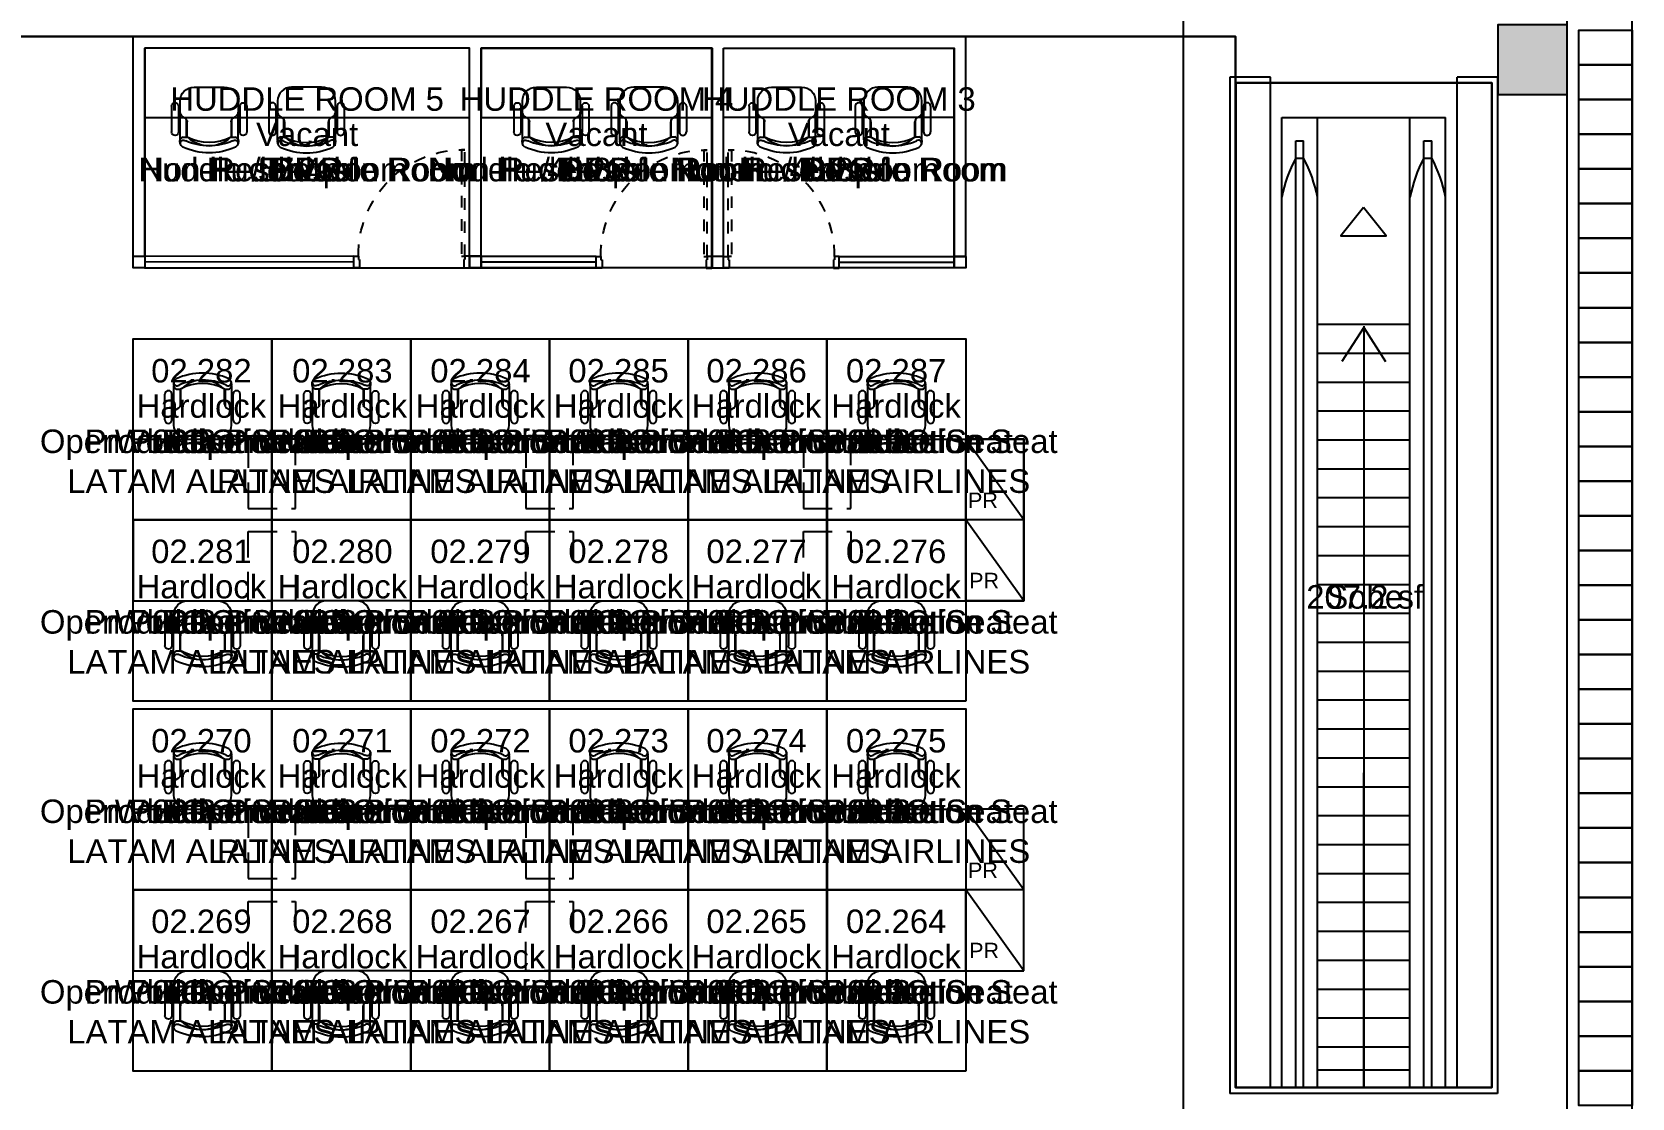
# Model space of a CAD drawing. Header units: metres. Extents: x 249.2 to 324.9, y -97.6 to -23.3.
# Drawn here: x 260.08 to 273.91, y -46.41 to -37.19 of the extents above; entities that cross this region are included whole.
import ezdxf
from ezdxf.enums import TextEntityAlignment as Align

# ---------------------------------------------------------------- set-up
doc = ezdxf.new("R2010")
doc.units = ezdxf.units.M
doc.linetypes.add('ACC BH AltaVila -2PAV$0$HIDDEN', pattern=[0.375, 0.25, -0.125])
doc.linetypes.add('ACC BH AltaVila -2PAV$0$HIDDEN2', pattern=[0.1875, 0.125, -0.0625])
for name, color, linetype in [('ACC BH AltaVila -2PAV$0$252', 7, 'Continuous'), ('ACC BH AltaVila -2PAV$0$DGS', 7, 'Continuous'), ('ACC BH AltaVila -2PAV$0$DPT', 7, 'Continuous'), ('ACC BH AltaVila -2PAV$0$MBN', 7, 'Continuous'), ('ACC BH AltaVila -2PAV$0$PLR', 7, 'Continuous'), ('ACC BH AltaVila -2PAV$0$PRJ', 7, 'ACC BH AltaVila -2PAV$0$HIDDEN2'), ('EC1 Area Names', 220, 'Continuous'), ('EC1 Area Polygons', 30, 'Continuous'), ('EC1 Area Square Footages', 7, 'Continuous'), ('EC1 Space Function Descs', 7, 'Continuous'), ('EC1 Space Names', 7, 'Continuous'), ('EC1 Space Numbers', 140, 'Continuous'), ('EC1 Space Polygons', 6, 'Continuous'), ('EC1 Space Project', 7, 'Continuous'), ('EC1 Space Square Footages', 7, 'Continuous'), ('EC1 Space Status Descs', 7, 'Continuous'), ('EC1 Space Type Descs', 7, 'Continuous'), ('EC1 Tenant Names', 7, 'Continuous'), ('EC1 UDA Design Capacity', 7, 'Continuous'), ('EC1 UDA Is Secured', 7, 'Continuous'), ('EC1 Zone Polygons', 4, 'Continuous'), ('TX2', 7, 'Continuous'), ('Z70', 7, 'Continuous')]:
    doc.layers.add(name, color=color, linetype=linetype)
doc.styles.add('EC1 LABELS', font='arial.ttf', dxfattribs={"height": 0.2})
doc.styles.add('STYLE1', font='arial.ttf')

# ---------------------------------------------------------------- blocks, each defined once
blk = doc.blocks.new('ACC BH AltaVila -2PAV$0$CAD')
for p, q in [((16.5, 32.5), (38.8, 32.5)), ((21.8, 25), (12, 25)), ((16.5, 26.5), (38.8, 26.5)), ((45.7, 25), (21.8, 25)), ((26.8, 20.8), (25.2, 23.2)), ((43.2, 19.5), (28.2, 19.5)), ((43.2, 19), (30.1, 19)), ((43.2, 22.7), (43.2, 19)), ((0, 13), (0, -13)), ((12, -25), (21.8, -25)), ((16.5, -26.5), (38.8, -26.5)), ((45.7, -25), (21.8, -25)), ((25.2, -23.2), (26.8, -20.8)), ((43.2, -19.5), (28.2, -19.5)), ((30.1, -19), (43.2, -19)), ((43.2, -19), (43.2, -22.7)), ((16.5, -32.5), (38.8, -32.5))]:
    blk.add_line(p, q)
for centre, radius, start, end in [((16.5, 29.5), 3, 90, 270), ((38.8, 29.5), 3, 270, 90), ((12, 13), 12, 90, 180), ((21.8, 21), 4, 33.6901, 90), ((30.1, 23), 4, 213.6901, 270), ((47.2, 20.8), 4.47, 121.9392, 155.6213), ((44.2, 22.4), 0.999, 152.2765, 180), ((44.2, 19.2), 0.999, 180, 208.086), ((47.2, 20.8), 4.47, 204.3787, 219.8839), ((8.1, 0), 39.9, 331.5569, 28.4431), ((24.9, 0), 26.1, 316.4961, 43.5039), ((47.4, 19.7), 5.58, 33.8625, 116.9558), ((47.4, 19.7), 5.58, 107.4075, 116.9558), ((48.7, 22.1), 2.82, 68.9328, 219.9139), ((1.9, 0), 49, 335.57, 24.43), ((1.9, 0), 55, 335.57, 24.43), ((12, -13), 12, 180, 270), ((16.5, -29.5), 3, 90, 270), ((21.8, -21), 4, 270, 326.3099), ((30.1, -23), 4, 90, 146.3099), ((38.8, -29.5), 3, 270, 90), ((47.2, -20.8), 4.47, 140.1161, 155.6213), ((44.2, -19.2), 0.999, 151.914, 180), ((44.2, -22.4), 0.999, 180, 207.7235), ((47.2, -20.8), 4.47, 204.3787, 238.0608), ((47.4, -19.7), 5.58, 243.0442, 326.1375), ((48.7, -22.1), 2.82, 140.0861, 291.0672)]:
    blk.add_arc(centre, radius, start, end)
blk = doc.blocks.new('ACC BH AltaVila -2PAV$0$CAD10')
for p, q in [((-25, -11.2), (-25, -35.1)), ((-22.7, -13.8), (-19, -13.8)), ((-19.5, -13.8), (-19.5, -28.8)), ((-19, -13.8), (-19, -26.9)), ((19, -13.8), (22.7, -13.8)), ((19, -26.9), (19, -13.8)), ((19.5, -13.8), (19.5, -28.8)), ((25, -11.2), (25, -35.1)), ((-32.5, -40.5), (-32.5, -18.2)), ((-26.5, -40.5), (-26.5, -18.2)), ((26.5, -40.5), (26.5, -18.2)), ((32.5, -40.5), (32.5, -18.2)), ((-25, -35.1), (-25, -45)), ((-20.8, -30.2), (-23.2, -31.8)), ((23.2, -31.8), (20.8, -30.2)), ((25, -45), (25, -35.1)), ((-13, -57), (13, -57))]:
    blk.add_line(p, q)
for centre, radius, start, end in [((-19.7, -9.6), 5.59, 123.8625, 206.9558), ((-19.7, -9.6), 5.59, 197.4075, 206.9558), ((-22.1, -8.2), 2.82, 158.9328, 309.9139), ((-20.8, -9.7), 4.48, 211.9392, 245.6213), ((-22.5, -12.8), 1, 242.2765, 270), ((0, -55.1), 55.1, 65.57, 114.43), ((0, -55.1), 49.1, 65.57, 114.43), ((-19.3, -12.8), 1, 270, 298.086), ((0, -48.9), 39.9, 61.5569, 118.4431), ((-20.8, -9.7), 4.48, 294.3787, 309.8839), ((0, -32.1), 26.1, 46.4961, 133.5039), ((20.8, -9.7), 4.48, 230.1161, 245.6213), ((19.3, -12.8), 1, 241.914, 270), ((22.1, -8.2), 2.82, 230.0861, 21.0672), ((22.5, -12.8), 1, 270, 297.7235), ((20.8, -9.7), 4.48, 294.3787, 328.0608), ((19.7, -9.6), 5.59, 333.0442, 56.1375), ((-29.5, -18.2), 3, 0, 180), ((-23, -26.9), 4, 303.6901, 0), ((23, -26.9), 4, 180, 236.3099), ((29.5, -18.2), 3, 0, 180), ((-29.5, -40.5), 3, 180, 0), ((-21, -35.1), 4, 123.6901, 180), ((21, -35.1), 4, 0, 56.3099), ((29.5, -40.5), 3, 180, 0), ((-13, -45), 12, 180, 270), ((13, -45), 12, 270, 0)]:
    blk.add_arc(centre, radius, start, end)
blk = doc.blocks.new('ACC BH AltaVila -2PAV$0$PT 90 BT 10')
at = {"color": 2}
blk.add_lwpolyline([(96.4, -6944.2), (99.4, -6944.2), (99.4, -6945.2), (106.4, -6945.2), (106.4, -6940.2), (96.4, -6940.2), (96.4, -6944.2)], dxfattribs=at)
for points in [[(4.4, -7033.2), (96.4, -7033.2), (96.4, -7036.2), (4.4, -7036.2)], [(96.4, -7036.2), (99.4, -7036.2), (99.4, -7035.2), (106.4, -7035.2), (106.4, -7040.2), (96.4, -7040.2)]]:
    blk.add_lwpolyline(points, close=True, dxfattribs=at)
at = {"color": 1}
blk.add_arc((94.9, -7034.7), 90.5, 89.0283, 180.9717, dxfattribs=at)
blk = doc.blocks.new('ACC BH AltaVila -2PAV$0$dajkdajkf')
at = {"layer": 'ACC BH AltaVila -2PAV$0$PLR'}
h = blk.add_hatch(color=256, dxfattribs=at)
h.dxf.hatch_style = 1
h.paths.add_polyline_path([(79892.9, -86655.6), (79952.9, -86655.6), (79952.9, -86595.6), (79892.9, -86595.6)])
blk.add_lwpolyline([(79892.9, -86655.6), (79952.9, -86655.6), (79952.9, -86595.6), (79892.9, -86595.6)], close=True, dxfattribs=at)

msp = doc.modelspace()

# ---------------------------------------------------------------- linework, layer by layer
at = {"layer": 'ACC BH AltaVila -2PAV$0$252', "linetype": 'Continuous'}
for p, q in [((270.437, -37.58), (270.437, -46.37)), ((270.787, -37.58), (270.437, -37.58)), ((270.787, -37.63), (270.787, -37.58)), ((272.402, -37.63), (272.402, -37.58)), ((272.752, -37.58), (272.402, -37.58)), ((272.752, -37.58), (272.752, -46.37)), ((270.487, -37.63), (270.487, -46.32)), ((270.787, -37.63), (270.487, -37.63)), ((270.787, -43.92), (270.787, -37.63)), ((272.402, -43.261), (272.402, -37.63)), ((272.702, -37.63), (272.402, -37.63)), ((272.702, -37.63), (272.702, -46.32)), ((272.702, -37.63), (272.702, -46.32)), ((272.702, -37.63), (272.702, -46.32)), ((270.787, -43.92), (270.787, -37.987)), ((270.887, -43.879), (270.887, -37.93)), ((270.887, -37.93), (272.302, -37.93)), ((271.194, -43.753), (271.194, -37.93)), ((271.994, -43.427), (271.994, -37.93)), ((272.302, -43.302), (272.302, -37.93)), ((271.007, -43.83), (271.007, -38.13)), ((271.007, -38.13), (271.074, -38.13)), ((271.074, -43.802), (271.074, -38.13)), ((272.114, -43.378), (272.114, -38.13)), ((272.114, -38.13), (272.182, -38.13)), ((272.182, -43.351), (272.182, -38.13)), ((271.007, -38.28), (271.074, -38.28)), ((272.114, -38.28), (272.182, -38.28)), ((271.594, -39.744), (271.405, -40.04)), ((271.594, -39.734), (271.594, -43.607)), ((271.594, -39.744), (271.783, -40.04)), ((270.787, -43.92), (270.787, -40.877)), ((270.787, -43.92), (270.787, -40.877)), ((270.887, -43.879), (270.887, -40.877)), ((271.007, -43.83), (271.007, -40.877)), ((271.074, -43.802), (271.074, -40.877)), ((271.194, -43.753), (271.194, -40.877)), ((271.594, -40.894), (271.594, -43.607)), ((271.994, -43.427), (271.994, -40.877)), ((272.114, -43.378), (272.114, -40.877)), ((272.182, -43.351), (272.182, -40.877)), ((272.302, -43.302), (272.302, -40.877)), ((272.402, -43.261), (272.402, -40.877)), ((272.402, -46.32), (272.402, -43.261)), ((272.402, -46.32), (272.402, -43.261)), ((271.994, -46.32), (271.994, -43.427)), ((271.994, -46.32), (271.994, -43.427)), ((272.114, -46.32), (272.114, -43.378)), ((272.114, -46.32), (272.114, -43.378)), ((272.182, -46.32), (272.182, -43.351)), ((272.182, -46.32), (272.182, -43.351)), ((272.302, -46.32), (272.302, -43.302)), ((272.302, -46.32), (272.302, -43.302)), ((271.594, -46.32), (271.594, -43.597)), ((271.594, -43.607), (271.594, -46.32)), ((271.007, -46.32), (271.007, -43.83)), ((271.007, -46.32), (271.007, -43.83)), ((271.074, -46.32), (271.074, -43.802)), ((271.074, -46.32), (271.074, -43.802)), ((271.194, -46.32), (271.194, -43.753)), ((270.787, -46.264), (270.787, -43.92)), ((270.787, -46.254), (270.787, -43.92)), ((270.787, -46.32), (270.787, -43.92)), ((270.787, -46.32), (270.787, -43.92)), ((270.887, -46.32), (270.887, -43.879)), ((270.887, -46.322), (270.887, -43.879)), ((272.702, -46.32), (270.487, -46.32)), ((272.702, -46.32), (270.487, -46.32)), ((270.787, -46.32), (270.787, -46.254)), ((270.787, -46.32), (270.787, -46.264)), ((270.887, -46.32), (270.887, -46.32)), ((272.752, -46.37), (270.437, -46.37)), ((272.752, -46.37), (270.437, -46.37))]:
    msp.add_line(p, q, dxfattribs=at)
at = {"layer": 'ACC BH AltaVila -2PAV$0$252'}
msp.add_line((270.787, -37.63), (272.402, -37.63), dxfattribs=at)
msp.add_lwpolyline([(273.454, -47.974), (273.914, -47.974), (273.914, -32.974), (273.454, -32.974)], dxfattribs=at)
for points in [[(273.914, -37.474), (273.454, -37.474), (273.454, -37.174), (273.914, -37.174)], [(273.914, -37.774), (273.454, -37.774), (273.454, -37.474), (273.914, -37.474)], [(273.914, -38.074), (273.454, -38.074), (273.454, -37.774), (273.914, -37.774)], [(273.914, -38.374), (273.454, -38.374), (273.454, -38.074), (273.914, -38.074)], [(273.914, -38.674), (273.454, -38.674), (273.454, -38.374), (273.914, -38.374)], [(271.592, -38.707), (271.396, -38.952), (271.788, -38.952)], [(273.914, -38.974), (273.454, -38.974), (273.454, -38.674), (273.914, -38.674)], [(273.914, -39.274), (273.454, -39.274), (273.454, -38.974), (273.914, -38.974)], [(273.914, -39.574), (273.454, -39.574), (273.454, -39.274), (273.914, -39.274)], [(273.914, -39.874), (273.454, -39.874), (273.454, -39.574), (273.914, -39.574)], [(273.914, -40.174), (273.454, -40.174), (273.454, -39.874), (273.914, -39.874)], [(273.914, -40.474), (273.454, -40.474), (273.454, -40.174), (273.914, -40.174)], [(273.914, -40.774), (273.454, -40.774), (273.454, -40.474), (273.914, -40.474)], [(273.914, -41.074), (273.454, -41.074), (273.454, -40.774), (273.914, -40.774)], [(273.914, -41.374), (273.454, -41.374), (273.454, -41.074), (273.914, -41.074)], [(273.914, -41.674), (273.454, -41.674), (273.454, -41.374), (273.914, -41.374)], [(273.914, -41.974), (273.454, -41.974), (273.454, -41.674), (273.914, -41.674)], [(273.914, -42.274), (273.454, -42.274), (273.454, -41.974), (273.914, -41.974)], [(273.914, -42.574), (273.454, -42.574), (273.454, -42.274), (273.914, -42.274)], [(273.914, -42.874), (273.454, -42.874), (273.454, -42.574), (273.914, -42.574)], [(273.914, -43.174), (273.454, -43.174), (273.454, -42.874), (273.914, -42.874)], [(273.914, -43.474), (273.454, -43.474), (273.454, -43.174), (273.914, -43.174)], [(273.914, -43.774), (273.454, -43.774), (273.454, -43.474), (273.914, -43.474)], [(273.914, -44.074), (273.454, -44.074), (273.454, -43.774), (273.914, -43.774)], [(273.914, -44.374), (273.454, -44.374), (273.454, -44.074), (273.914, -44.074)], [(273.914, -44.674), (273.454, -44.674), (273.454, -44.374), (273.914, -44.374)], [(273.914, -44.974), (273.454, -44.974), (273.454, -44.674), (273.914, -44.674)], [(273.914, -45.274), (273.454, -45.274), (273.454, -44.974), (273.914, -44.974)], [(273.914, -45.574), (273.454, -45.574), (273.454, -45.274), (273.914, -45.274)], [(273.914, -45.874), (273.454, -45.874), (273.454, -45.574), (273.914, -45.574)], [(273.914, -46.174), (273.454, -46.174), (273.454, -45.874), (273.914, -45.874)], [(273.914, -46.474), (273.454, -46.474), (273.454, -46.174), (273.914, -46.174)]]:
    msp.add_lwpolyline(points, close=True, dxfattribs=at)
at = {"layer": 'ACC BH AltaVila -2PAV$0$252', "linetype": 'Continuous'}
for points in [[(271.194, -39.717), (271.994, -39.717)], [(271.194, -39.967), (271.994, -39.967)], [(271.194, -40.217), (271.994, -40.217)], [(271.194, -40.467), (271.994, -40.467)], [(271.194, -40.717), (271.994, -40.717)], [(271.194, -40.967), (271.994, -40.967)], [(271.194, -41.217), (271.994, -41.217)], [(271.194, -41.467), (271.994, -41.467)], [(271.194, -41.717), (271.994, -41.717)], [(271.194, -41.967), (271.994, -41.967)], [(271.194, -42.217), (271.994, -42.217)], [(271.194, -42.467), (271.994, -42.467)], [(271.194, -42.717), (271.994, -42.717)], [(271.194, -42.967), (271.994, -42.967)], [(271.194, -43.217), (271.994, -43.217)], [(271.194, -43.467), (271.896, -43.467)], [(271.896, -43.467), (271.994, -43.467)], [(271.194, -43.717), (271.283, -43.717)], [(271.194, -43.717), (271.283, -43.717)], [(271.194, -43.717), (271.994, -43.717)], [(271.194, -43.967), (271.994, -43.967)], [(271.194, -44.217), (271.994, -44.217)], [(271.194, -44.467), (271.994, -44.467)], [(271.194, -44.717), (271.994, -44.717)], [(271.194, -44.967), (271.994, -44.967)], [(271.194, -45.217), (271.994, -45.217)], [(271.194, -45.467), (271.994, -45.467)], [(271.194, -45.717), (271.994, -45.717)], [(271.194, -45.967), (271.994, -45.967)], [(271.194, -46.167), (271.994, -46.167)]]:
    msp.add_lwpolyline(points, dxfattribs=at)
for centre, start, end in [((272.054, -38.841), 151.8063, 169.206), ((270.026, -38.841), 10.794, 28.1937), ((273.162, -38.841), 151.8063, 169.206), ((271.134, -38.841), 10.794, 28.1937)]:
    msp.add_arc(centre, 1.189, start, end, dxfattribs=at)
at = {"layer": 'ACC BH AltaVila -2PAV$0$DGS'}
for p, q in [((260.954, -39.128), (260.954, -37.229)), ((260.954, -37.229), (263.354, -37.229)), ((262.754, -37.33), (261.054, -37.33)), ((261.054, -39.128), (261.054, -37.33)), ((263.354, -37.229), (268.154, -37.229)), ((263.862, -37.33), (263.354, -37.33)), ((263.862, -39.128), (263.862, -37.33)), ((263.962, -39.128), (263.963, -37.33)), ((264.861, -37.33), (263.963, -37.33)), ((265.958, -37.33), (263.963, -37.33)), ((265.958, -39.13), (265.958, -37.33)), ((266.058, -39.13), (266.058, -37.33)), ((266.058, -37.33), (268.054, -37.33)), ((266.058, -37.33), (268.054, -37.33)), ((268.054, -39.13), (268.054, -37.33)), ((268.154, -39.13), (268.154, -37.229)), ((268.154, -39.13), (268.054, -39.13))]:
    msp.add_line(p, q, dxfattribs=at)
msp.add_lwpolyline([(270.034, -36.84), (270.034, -47.03), (273.354, -47.03), (273.354, -35.83), (270.034, -35.83), (270.034, -35.95)], dxfattribs=at)
at = {"layer": 'ACC BH AltaVila -2PAV$0$DPT'}
for p, q in [((262.862, -39.178), (261.054, -39.18)), ((264.958, -39.18), (263.963, -39.18)), ((267.058, -39.18), (268.054, -39.18))]:
    msp.add_line(p, q, dxfattribs=at)
for points in [[(260.954, -39.128), (261.054, -39.128), (261.054, -39.228), (260.954, -39.228)], [(261.054, -39.23), (262.862, -39.228), (262.862, -39.128), (261.054, -39.13)], [(263.862, -39.128), (263.962, -39.128), (263.962, -39.228), (263.862, -39.228)], [(263.962, -39.128), (263.862, -39.128), (263.862, -39.228), (263.962, -39.228)], [(263.963, -39.23), (264.958, -39.23), (264.958, -39.13), (263.963, -39.13)], [(266.058, -39.13), (265.958, -39.13), (265.958, -39.23), (266.058, -39.23)], [(268.054, -39.23), (267.058, -39.23), (267.058, -39.13), (268.054, -39.13)], [(268.054, -39.13), (268.154, -39.13), (268.154, -39.23), (268.054, -39.23)]]:
    msp.add_lwpolyline(points, close=True, dxfattribs=at)
at = {"layer": 'ACC BH AltaVila -2PAV$0$MBN'}
for p, q in [((268.654, -41.41), (268.154, -40.71)), ((268.654, -41.41), (268.154, -41.41)), ((268.654, -42.11), (268.154, -41.41)), ((268.654, -44.61), (268.154, -43.91)), ((268.654, -44.61), (268.154, -44.61)), ((268.654, -45.31), (268.154, -44.61))]:
    msp.add_line(p, q, dxfattribs=at)
for points in [[(263.862, -37.33), (261.054, -37.33), (261.054, -37.93), (263.862, -37.93)], [(265.958, -37.33), (263.963, -37.33), (263.963, -37.93), (265.958, -37.93)], [(266.058, -37.33), (268.054, -37.33), (268.054, -37.93), (266.058, -37.93)], [(262.154, -40.71), (262.154, -41.41), (260.954, -41.41), (260.954, -40.71)], [(262.154, -40.71), (262.154, -41.41), (263.354, -41.41), (263.354, -40.71)], [(264.554, -40.71), (264.554, -41.41), (263.354, -41.41), (263.354, -40.71)], [(265.754, -40.71), (265.754, -41.41), (264.554, -41.41), (264.554, -40.71)], [(266.954, -40.71), (266.954, -41.41), (265.754, -41.41), (265.754, -40.71)], [(268.154, -40.71), (268.154, -41.41), (266.954, -41.41), (266.954, -40.71)], [(268.654, -42.11), (268.654, -40.71), (268.154, -40.71), (268.154, -42.11)], [(262.154, -42.11), (262.154, -41.41), (260.954, -41.41), (260.954, -42.11)], [(262.154, -42.11), (262.154, -41.41), (263.354, -41.41), (263.354, -42.11)], [(264.554, -42.11), (264.554, -41.41), (263.354, -41.41), (263.354, -42.11)], [(265.754, -42.11), (265.754, -41.41), (264.554, -41.41), (264.554, -42.11)], [(266.954, -42.11), (266.954, -41.41), (265.754, -41.41), (265.754, -42.11)], [(268.154, -42.11), (268.154, -41.41), (266.954, -41.41), (266.954, -42.11)], [(262.154, -43.91), (262.154, -44.61), (260.954, -44.61), (260.954, -43.91)], [(262.154, -43.91), (262.154, -44.61), (263.354, -44.61), (263.354, -43.91)], [(264.554, -43.91), (264.554, -44.61), (263.354, -44.61), (263.354, -43.91)], [(265.754, -43.91), (265.754, -44.61), (264.554, -44.61), (264.554, -43.91)], [(266.954, -43.91), (266.954, -44.61), (265.754, -44.61), (265.754, -43.91)], [(268.154, -43.91), (268.154, -44.61), (266.954, -44.61), (266.954, -43.91)], [(268.654, -45.31), (268.654, -43.91), (268.154, -43.91), (268.154, -45.31)], [(262.154, -45.31), (262.154, -44.61), (260.954, -44.61), (260.954, -45.31)], [(262.154, -45.31), (262.154, -44.61), (263.354, -44.61), (263.354, -45.31)], [(264.554, -45.31), (264.554, -44.61), (263.354, -44.61), (263.354, -45.31)], [(265.754, -45.31), (265.754, -44.61), (264.554, -44.61), (264.554, -45.31)], [(266.954, -45.31), (266.954, -44.61), (265.754, -44.61), (265.754, -45.31)], [(268.154, -45.31), (268.154, -44.61), (266.954, -44.61), (266.954, -45.31)]]:
    msp.add_lwpolyline(points, close=True, dxfattribs=at)
at = {"layer": 'ACC BH AltaVila -2PAV$0$MBN', "linetype": 'ACC BH AltaVila -2PAV$0$HIDDEN'}
for points in [[(262.359, -40.71), (261.949, -40.71), (261.949, -41.31), (262.359, -41.31)], [(264.759, -40.71), (264.349, -40.71), (264.349, -41.31), (264.759, -41.31)], [(267.159, -40.71), (266.749, -40.71), (266.749, -41.31), (267.159, -41.31)], [(262.359, -42.11), (261.949, -42.11), (261.949, -41.51), (262.359, -41.51)], [(264.759, -42.11), (264.349, -42.11), (264.349, -41.51), (264.759, -41.51)], [(267.159, -42.11), (266.749, -42.11), (266.749, -41.51), (267.159, -41.51)], [(262.359, -43.91), (261.949, -43.91), (261.949, -44.51), (262.359, -44.51)], [(264.759, -43.91), (264.349, -43.91), (264.349, -44.51), (264.759, -44.51)], [(262.359, -45.31), (261.949, -45.31), (261.949, -44.71), (262.359, -44.71)], [(264.759, -45.31), (264.349, -45.31), (264.349, -44.71), (264.759, -44.71)]]:
    msp.add_lwpolyline(points, close=True, dxfattribs=at)
at = {"layer": 'EC1 Area Polygons'}
msp.add_lwpolyline([(270.486, -37.629), (272.702, -37.629), (272.702, -46.319), (270.486, -46.319), (270.486, -37.629), (270.486, -37.629)], close=True, dxfattribs=at)
at = {"layer": 'EC1 Space Polygons'}
for points in [[(261.053, -39.228), (263.862, -39.228), (263.862, -37.329), (261.055, -37.33), (261.055, -39.23), (261.053, -39.228)], [(263.963, -37.329), (265.959, -37.329), (265.959, -39.23), (263.963, -39.23), (263.963, -37.329)], [(266.059, -37.329), (268.053, -37.329), (268.053, -39.23), (266.059, -39.23), (266.059, -37.329)], [(262.153, -41.41), (260.953, -41.41), (260.954, -39.843), (262.153, -39.843), (262.153, -41.41)], [(263.354, -41.41), (262.153, -41.41), (262.153, -39.843), (263.354, -39.843), (263.354, -41.41)], [(264.554, -41.41), (263.354, -41.41), (263.354, -39.843), (264.554, -39.843), (264.554, -41.41)], [(265.753, -41.41), (264.554, -41.41), (264.554, -39.843), (265.753, -39.843), (265.753, -41.41)], [(266.953, -41.41), (265.754, -41.41), (265.753, -39.843), (266.953, -39.843), (266.953, -41.41)], [(268.153, -41.41), (266.953, -41.41), (266.953, -39.843), (268.153, -39.843), (268.153, -41.41)], [(262.153, -42.977), (260.953, -42.977), (260.953, -41.41), (262.153, -41.41), (262.153, -42.977)], [(263.354, -42.977), (262.153, -42.977), (262.153, -41.41), (263.354, -41.41), (263.354, -42.977)], [(264.554, -42.977), (263.354, -42.977), (263.354, -41.41), (264.554, -41.41), (264.554, -42.977)], [(265.754, -42.977), (264.554, -42.977), (264.554, -41.41), (265.753, -41.41), (265.754, -42.977)], [(266.953, -42.977), (265.754, -42.977), (265.754, -41.41), (266.953, -41.41), (266.953, -42.977)], [(268.153, -42.977), (266.953, -42.977), (266.953, -41.41), (268.153, -41.41), (268.153, -42.977)], [(262.153, -44.61), (260.953, -44.61), (260.954, -43.043), (262.153, -43.043), (262.153, -44.61)], [(263.354, -44.61), (262.153, -44.61), (262.153, -43.043), (263.354, -43.043), (263.354, -44.61)], [(264.554, -44.61), (263.354, -44.61), (263.354, -43.043), (264.554, -43.043), (264.554, -44.61)], [(265.753, -44.61), (264.554, -44.61), (264.554, -43.043), (265.753, -43.043), (265.753, -44.61)], [(266.953, -44.61), (265.754, -44.61), (265.754, -43.043), (266.953, -43.043), (266.953, -44.61)], [(268.153, -44.61), (266.953, -44.61), (266.953, -43.043), (268.153, -43.043), (268.153, -44.61)], [(262.153, -46.176), (260.953, -46.176), (260.953, -44.61), (262.153, -44.61), (262.153, -46.176)], [(263.354, -46.176), (262.153, -46.176), (262.153, -44.61), (263.354, -44.61), (263.354, -46.176)], [(264.554, -46.176), (263.354, -46.176), (263.354, -44.61), (264.554, -44.61), (264.554, -46.176)], [(265.753, -46.176), (264.554, -46.176), (264.554, -44.61), (265.753, -44.61), (265.753, -46.176)], [(266.953, -46.176), (265.753, -46.176), (265.754, -44.61), (266.953, -44.61), (266.953, -46.176)], [(268.153, -46.176), (266.953, -46.176), (266.953, -44.61), (268.153, -44.61), (268.153, -46.176)]]:
    msp.add_lwpolyline(points, close=True, dxfattribs=at)
at = {"layer": 'EC1 Zone Polygons'}
msp.add_lwpolyline([(253.154, -37.19), (253.154, -37.229), (258.893, -37.229), (270.486, -37.229), (270.486, -46.319), (272.702, -46.319), (272.702, -37.629), (270.486, -37.629), (270.486, -37.229), (258.893, -37.229), (258.893, -46.095), (255.453, -46.095), (255.453, -48.789), (253.154, -48.789), (252.954, -48.789), (252.954, -51.345), (253.154, -51.345), (253.154, -77.38)], dxfattribs=at)
at = {"layer": 'Z70'}
msp.add_lwpolyline([(268.154, -42.11), (268.154, -40.71), (268.654, -40.71), (268.654, -42.11)], close=True, dxfattribs=at)

# ---------------------------------------------------------------- block references
at = {"layer": 'ACC BH AltaVila -2PAV$0$MBN', "yscale": 0.01, "zscale": 0.01}
for name, p, xscale, rotation in [('ACC BH AltaVila -2PAV$0$CAD', (261.611, -37.666), -0.01, 90), ('ACC BH AltaVila -2PAV$0$CAD', (262.453, -37.666), 0.01, 269.9999999999999), ('ACC BH AltaVila -2PAV$0$CAD', (264.57, -37.666), -0.01, 90), ('ACC BH AltaVila -2PAV$0$CAD', (265.412, -37.666), 0.01, 269.9999999999999), ('ACC BH AltaVila -2PAV$0$CAD', (266.604, -37.666), -0.01, 90), ('ACC BH AltaVila -2PAV$0$CAD', (267.523, -37.666), 0.01, 269.9999999999999), ('ACC BH AltaVila -2PAV$0$CAD10', (261.554, -42.68), -0.01, 180), ('ACC BH AltaVila -2PAV$0$CAD10', (262.754, -42.68), 0.01, 180), ('ACC BH AltaVila -2PAV$0$CAD10', (263.954, -42.68), -0.01, 180), ('ACC BH AltaVila -2PAV$0$CAD10', (265.154, -42.68), -0.01, 180), ('ACC BH AltaVila -2PAV$0$CAD10', (266.354, -42.68), -0.01, 180), ('ACC BH AltaVila -2PAV$0$CAD10', (267.554, -42.68), -0.01, 180), ('ACC BH AltaVila -2PAV$0$CAD10', (261.554, -45.88), -0.01, 180), ('ACC BH AltaVila -2PAV$0$CAD10', (262.754, -45.88), 0.01, 180), ('ACC BH AltaVila -2PAV$0$CAD10', (263.954, -45.88), -0.01, 180), ('ACC BH AltaVila -2PAV$0$CAD10', (265.154, -45.88), -0.01, 180), ('ACC BH AltaVila -2PAV$0$CAD10', (266.354, -45.88), -0.01, 180), ('ACC BH AltaVila -2PAV$0$CAD10', (267.554, -45.88), -0.01, 180)]:
    msp.add_blockref(name, p, dxfattribs=dict(at, xscale=xscale, rotation=rotation))
at = {"layer": 'ACC BH AltaVila -2PAV$0$MBN', "extrusion": (0, 0, -1), "xscale": -0.01, "yscale": 0.01, "zscale": -0.01}
for p in [(-261.554, -40.14), (-265.154, -40.14), (-267.554, -40.14), (-261.554, -43.34), (-265.154, -43.34), (-266.354, -43.34), (-267.554, -43.34)]:
    msp.add_blockref('ACC BH AltaVila -2PAV$0$CAD10', p, dxfattribs=at)
at = {"layer": 'ACC BH AltaVila -2PAV$0$MBN', "yscale": 0.01, "zscale": 0.01}
for p, xscale in [((262.754, -40.14), -0.01), ((263.954, -40.14), 0.01), ((266.354, -40.14), 0.01), ((262.754, -43.34), -0.01), ((263.954, -43.34), 0.01)]:
    msp.add_blockref('ACC BH AltaVila -2PAV$0$CAD10', p, dxfattribs=dict(at, xscale=xscale))
at = {"layer": 'ACC BH AltaVila -2PAV$0$PLR', "xscale": 0.01, "yscale": 0.01, "zscale": 0.01}
msp.add_blockref('ACC BH AltaVila -2PAV$0$dajkdajkf', (-526.176, 828.827), dxfattribs=at)
at = {"layer": 'ACC BH AltaVila -2PAV$0$PRJ', "yscale": 0.01, "zscale": 0.01}
for p, xscale, rotation in [((193.46, -38.164), -0.01, 90), ((195.556, -38.167), -0.01, 90), ((336.46, -38.167), 0.01, 269.9999999999999)]:
    msp.add_blockref('ACC BH AltaVila -2PAV$0$PT 90 BT 10', p, dxfattribs=dict(at, xscale=xscale, rotation=rotation))

# ---------------------------------------------------------------- texts
at = {"layer": 'EC1 Area Names', "style": 'EC1 LABELS'}
msp.add_text('Sobe', height=0.2032, dxfattribs=at).set_placement((271.602, -42.177), align=Align.CENTER)
at = {"layer": 'EC1 Area Square Footages', "style": 'EC1 LABELS'}
msp.add_text('207.2 sf', height=0.2032, dxfattribs=at).set_placement((271.602, -42.177), align=Align.CENTER)
at = {"layer": 'EC1 Space Function Descs', "style": 'EC1 LABELS'}
for s, p in [('Non-Reservable Room', (262.458, -38.481)), ('Non-Reservable Room', (264.96, -38.481)), ('Non-Reservable Room', (267.056, -38.481)), ('Production Seat', (261.544, -40.831)), ('Production Seat', (262.763, -40.831)), ('Production Seat', (263.957, -40.831)), ('Production Seat', (265.151, -40.831)), ('Production Seat', (266.344, -40.831)), ('Production Seat', (267.551, -40.831)), ('Production Seat', (261.544, -42.393)), ('Production Seat', (262.763, -42.393)), ('Production Seat', (263.957, -42.393)), ('Production Seat', (265.151, -42.393)), ('Production Seat', (266.344, -42.393)), ('Production Seat', (267.551, -42.393)), ('Production Seat', (261.544, -44.031)), ('Production Seat', (262.763, -44.031)), ('Production Seat', (263.957, -44.031)), ('Production Seat', (265.151, -44.031)), ('Production Seat', (266.344, -44.031)), ('Production Seat', (267.551, -44.031)), ('Production Seat', (261.544, -45.593)), ('Production Seat', (262.763, -45.593)), ('Production Seat', (263.957, -45.593)), ('Production Seat', (265.151, -45.593)), ('Production Seat', (266.344, -45.593)), ('Production Seat', (267.551, -45.593))]:
    msp.add_text(s, height=0.2032, dxfattribs=at).set_placement(p, align=Align.CENTER)
at = {"layer": 'EC1 Space Names', "style": 'EC1 LABELS'}
for s, p in [('Huddle Room', (262.458, -38.481)), ('Huddle Room', (264.96, -38.481)), ('Huddle Room', (267.056, -38.481)), ('Workstation', (261.544, -40.831)), ('Workstation', (262.763, -40.831)), ('Workstation', (263.957, -40.831)), ('Workstation', (265.151, -40.831)), ('Workstation', (266.344, -40.831)), ('Workstation', (267.551, -40.831)), ('Workstation', (261.544, -42.393)), ('Workstation', (262.763, -42.393)), ('Workstation', (263.957, -42.393)), ('Workstation', (265.151, -42.393)), ('Workstation', (266.344, -42.393)), ('Workstation', (267.551, -42.393)), ('Workstation', (261.544, -44.031)), ('Workstation', (262.763, -44.031)), ('Workstation', (263.957, -44.031)), ('Workstation', (265.151, -44.031)), ('Workstation', (266.344, -44.031)), ('Workstation', (267.551, -44.031)), ('Workstation', (261.544, -45.593)), ('Workstation', (262.763, -45.593)), ('Workstation', (263.957, -45.593)), ('Workstation', (265.151, -45.593)), ('Workstation', (266.344, -45.593)), ('Workstation', (267.551, -45.593))]:
    msp.add_text(s, height=0.2032, dxfattribs=at).set_placement(p, align=Align.CENTER)
at = {"layer": 'EC1 Space Numbers', "style": 'EC1 LABELS'}
for s, p in [('HUDDLE ROOM 5', (262.458, -37.871)), ('HUDDLE ROOM 4', (264.96, -37.871)), ('HUDDLE ROOM 3', (267.056, -37.871)), ('02.282', (261.544, -40.221)), ('02.283', (262.763, -40.221)), ('02.284', (263.957, -40.221)), ('02.285', (265.151, -40.221)), ('02.286', (266.344, -40.221)), ('02.287', (267.551, -40.221)), ('02.281', (261.544, -41.783)), ('02.280', (262.763, -41.783)), ('02.279', (263.957, -41.783)), ('02.278', (265.151, -41.783)), ('02.277', (266.344, -41.783)), ('02.276', (267.551, -41.783)), ('02.270', (261.544, -43.421)), ('02.271', (262.763, -43.421)), ('02.272', (263.957, -43.421)), ('02.273', (265.151, -43.421)), ('02.274', (266.344, -43.421)), ('02.275', (267.551, -43.421)), ('02.269', (261.544, -44.983)), ('02.268', (262.763, -44.983)), ('02.267', (263.957, -44.983)), ('02.266', (265.151, -44.983)), ('02.265', (266.344, -44.983)), ('02.264', (267.551, -44.983))]:
    msp.add_text(s, height=0.2032, dxfattribs=at).set_placement(p, align=Align.CENTER)
at = {"layer": 'EC1 Space Project', "style": 'EC1 LABELS'}
for p in [(261.544, -41.176), (262.763, -41.176), (263.957, -41.176), (265.151, -41.176), (266.344, -41.176), (267.551, -41.176), (261.544, -42.738), (262.763, -42.738), (263.957, -42.738), (265.151, -42.738), (266.344, -42.738), (267.551, -42.738), (261.544, -44.376), (262.763, -44.376), (263.957, -44.376), (265.151, -44.376), (266.344, -44.376), (267.551, -44.376), (261.544, -45.938), (262.763, -45.938), (263.957, -45.938), (265.151, -45.938), (266.344, -45.938), (267.551, -45.938)]:
    msp.add_text('LATAM AIRLINES', height=0.2032, dxfattribs=at).set_placement(p, align=Align.CENTER)
at = {"layer": 'EC1 Space Square Footages', "style": 'EC1 LABELS'}
for s, p in [('57.4 sf', (262.458, -38.481)), ('40.8 sf', (264.96, -38.481)), ('40.8 sf', (267.056, -38.481)), ('20.2 sf', (261.544, -40.831)), ('20.2 sf', (262.763, -40.831)), ('20.2 sf', (263.957, -40.831)), ('20.2 sf', (265.151, -40.831)), ('20.2 sf', (266.344, -40.831)), ('20.2 sf', (267.551, -40.831)), ('20.2 sf', (261.544, -42.393)), ('20.2 sf', (262.763, -42.393)), ('20.2 sf', (263.957, -42.393)), ('20.2 sf', (265.151, -42.393)), ('20.2 sf', (266.344, -42.393)), ('20.2 sf', (267.551, -42.393)), ('20.2 sf', (261.544, -44.031)), ('20.2 sf', (262.763, -44.031)), ('20.2 sf', (263.957, -44.031)), ('20.2 sf', (265.151, -44.031)), ('20.2 sf', (266.344, -44.031)), ('20.2 sf', (267.551, -44.031)), ('20.2 sf', (261.544, -45.593)), ('20.2 sf', (262.763, -45.593)), ('20.2 sf', (263.957, -45.593)), ('20.2 sf', (265.151, -45.593)), ('20.2 sf', (266.344, -45.593)), ('20.2 sf', (267.551, -45.593))]:
    msp.add_text(s, height=0.2032, dxfattribs=at).set_placement(p, align=Align.CENTER)
at = {"layer": 'EC1 Space Status Descs', "style": 'EC1 LABELS'}
for s, p in [('Vacant', (262.458, -38.176)), ('Vacant', (264.96, -38.176)), ('Vacant', (267.056, -38.176)), ('Hardlock', (261.544, -40.526)), ('Hardlock', (262.763, -40.526)), ('Hardlock', (263.957, -40.526)), ('Hardlock', (265.151, -40.526)), ('Hardlock', (266.344, -40.526)), ('Hardlock', (267.551, -40.526)), ('Hardlock', (261.544, -42.088)), ('Hardlock', (262.763, -42.088)), ('Hardlock', (263.957, -42.088)), ('Hardlock', (265.151, -42.088)), ('Hardlock', (266.344, -42.088)), ('Hardlock', (267.551, -42.088)), ('Hardlock', (261.544, -43.726)), ('Hardlock', (262.763, -43.726)), ('Hardlock', (263.957, -43.726)), ('Hardlock', (265.151, -43.726)), ('Hardlock', (266.344, -43.726)), ('Hardlock', (267.551, -43.726)), ('Hardlock', (261.544, -45.288)), ('Hardlock', (262.763, -45.288)), ('Hardlock', (263.957, -45.288)), ('Hardlock', (265.151, -45.288)), ('Hardlock', (266.344, -45.288)), ('Hardlock', (267.551, -45.288))]:
    msp.add_text(s, height=0.2032, dxfattribs=at).set_placement(p, align=Align.CENTER)
at = {"layer": 'EC1 Space Type Descs', "style": 'EC1 LABELS'}
for s, p in [('Huddle / Drop-In Room', (262.458, -38.481)), ('Huddle / Drop-In Room', (264.96, -38.481)), ('Huddle / Drop-In Room', (267.056, -38.481)), ('Open Production Seat', (261.544, -40.831)), ('Open Production Seat', (262.763, -40.831)), ('Open Production Seat', (263.957, -40.831)), ('Open Production Seat', (265.151, -40.831)), ('Open Production Seat', (266.344, -40.831)), ('Open Production Seat', (267.551, -40.831)), ('Open Production Seat', (261.544, -42.393)), ('Open Production Seat', (262.763, -42.393)), ('Open Production Seat', (263.957, -42.393)), ('Open Production Seat', (265.151, -42.393)), ('Open Production Seat', (266.344, -42.393)), ('Open Production Seat', (267.551, -42.393)), ('Open Production Seat', (261.544, -44.031)), ('Open Production Seat', (262.763, -44.031)), ('Open Production Seat', (263.957, -44.031)), ('Open Production Seat', (265.151, -44.031)), ('Open Production Seat', (266.344, -44.031)), ('Open Production Seat', (267.551, -44.031)), ('Open Production Seat', (261.544, -45.593)), ('Open Production Seat', (262.763, -45.593)), ('Open Production Seat', (263.957, -45.593)), ('Open Production Seat', (265.151, -45.593)), ('Open Production Seat', (266.344, -45.593)), ('Open Production Seat', (267.551, -45.593))]:
    msp.add_text(s, height=0.2032, dxfattribs=at).set_placement(p, align=Align.CENTER)
at = {"layer": 'EC1 Tenant Names', "style": 'EC1 LABELS'}
for p in [(262.458, -38.481), (264.96, -38.481), (267.056, -38.481), (261.544, -40.831), (262.763, -40.831), (263.957, -40.831), (265.151, -40.831), (266.344, -40.831), (267.551, -40.831), (261.544, -42.393), (262.763, -42.393), (263.957, -42.393), (265.151, -42.393), (266.344, -42.393), (267.551, -42.393), (261.544, -44.031), (262.763, -44.031), (263.957, -44.031), (265.151, -44.031), (266.344, -44.031), (267.551, -44.031), (261.544, -45.593), (262.763, -45.593), (263.957, -45.593), (265.151, -45.593), (266.344, -45.593), (267.551, -45.593)]:
    msp.add_text('BPO', height=0.2032, dxfattribs=at).set_placement(p, align=Align.CENTER)
at = {"layer": 'EC1 UDA Design Capacity', "style": 'EC1 LABELS'}
for s, p in [('2', (262.458, -38.481)), ('2', (264.96, -38.481)), ('2', (267.056, -38.481)), ('1', (261.544, -40.831)), ('1', (262.763, -40.831)), ('1', (263.957, -40.831)), ('1', (265.151, -40.831)), ('1', (266.344, -40.831)), ('1', (267.551, -40.831)), ('1', (261.544, -42.393)), ('1', (262.763, -42.393)), ('1', (263.957, -42.393)), ('1', (265.151, -42.393)), ('1', (266.344, -42.393)), ('1', (267.551, -42.393)), ('1', (261.544, -44.031)), ('1', (262.763, -44.031)), ('1', (263.957, -44.031)), ('1', (265.151, -44.031)), ('1', (266.344, -44.031)), ('1', (267.551, -44.031)), ('1', (261.544, -45.593)), ('1', (262.763, -45.593)), ('1', (263.957, -45.593)), ('1', (265.151, -45.593)), ('1', (266.344, -45.593)), ('1', (267.551, -45.593))]:
    msp.add_text(s, height=0.203, dxfattribs=at).set_placement(p, align=Align.CENTER)
at = {"layer": 'EC1 UDA Is Secured', "style": 'EC1 LABELS'}
for p in [(262.458, -38.481), (264.96, -38.481), (267.056, -38.481), (261.544, -40.831), (262.763, -40.831), (263.957, -40.831), (265.151, -40.831), (266.344, -40.831), (267.551, -40.831), (261.544, -42.393), (262.763, -42.393), (263.957, -42.393), (265.151, -42.393), (266.344, -42.393), (267.551, -42.393), (261.544, -44.031), (262.763, -44.031), (263.957, -44.031), (265.151, -44.031), (266.344, -44.031), (267.551, -44.031), (261.544, -45.593), (262.763, -45.593), (263.957, -45.593), (265.151, -45.593), (266.344, -45.593), (267.551, -45.593)]:
    msp.add_text('False', height=0.2032, dxfattribs=at).set_placement(p, align=Align.CENTER)
at = {"layer": 'TX2', "char_height": 0.133, "width": 7.88402, "attachment_point": 1, "style": 'STYLE1'}
for insert in [(268.121, -41.173), (268.131, -41.867), (268.121, -44.373), (268.131, -45.067)]:
    msp.add_mtext(' PR', dxfattribs=dict(at, insert=insert))

doc.saveas('drawing.dxf')
